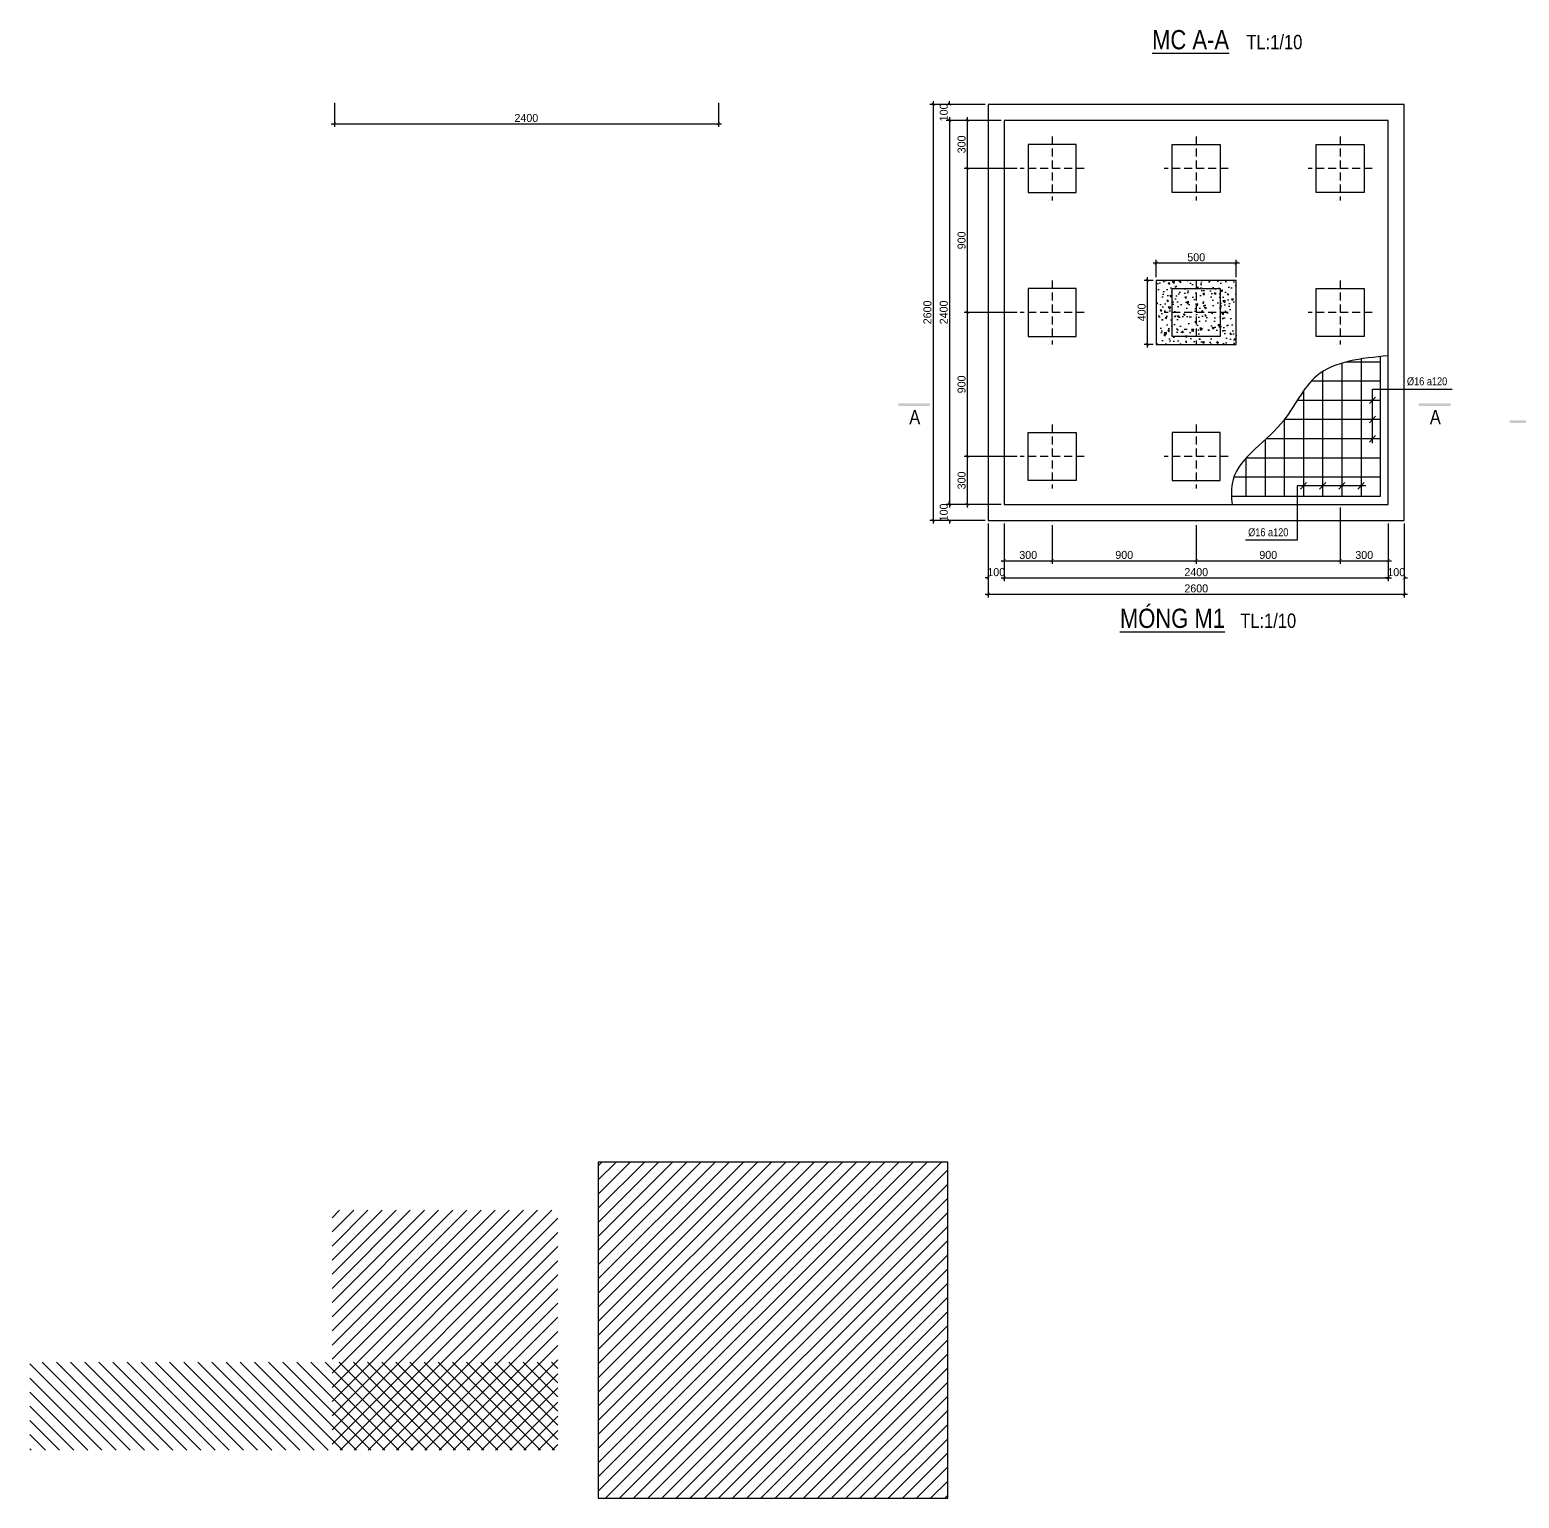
# Model space of a CAD drawing. Extents: x 394 to 18449, y -3793 to 677.
# Drawn here: x 8388 to 9318, y -3033 to -2116 of the extents above; entities that cross this region are included whole.
import ezdxf

# ---------------------------------------------------------------- set-up
doc = ezdxf.new("R2010")
doc.units = 0
doc.header["$MEASUREMENT"] = 0
doc.linetypes.add('CENTER2', pattern=[1.125, 0.75, -0.125, 0.125, -0.125])
doc.linetypes.add('HIDDEN', pattern=[0.375, 0.25, -0.125])
doc.layers.get('0').update_dxf_attribs({"linetype": 'CONTINUOUS'})
doc.layers.get('DEFPOINTS').update_dxf_attribs({"linetype": 'CONTINUOUS'})
for name, color, linetype in [('cot', 8, 'CONTINUOUS'), ('DUT', 7, 'CENTER2'), ('TEXT', 7, 'CONTINUOUS'), ('THEP', 6, 'CONTINUOUS'), ('TUONG', 7, 'CONTINUOUS')]:
    doc.layers.add(name, color=color, linetype=linetype)
doc.styles.add('DIM-NEW', font='VHELVCN.TTF')
doc.styles.add('T2', font='VTIMESN.TTF')
doc.dimstyles.new('TL10', dxfattribs={"dimtxt": 5, "dimasz": 2, "dimexe": 2, "dimexo": 2, "dimgap": 1, "dimtad": 1, "dimdec": 0, "dimlfac": 10, "dimzin": 0, "dimdsep": 46, "dimtxsty": 'T2', "dimblk": 'ARCHTICK', "dimcen": 2.5, "dimdle": 2, "dimclrd": 1, "dimclre": 1, "dimclrt": 2, "dimadec": 0, "dimazin": 0, "dimtfac": 1, "dimtdec": 0, "dimtix": 1, "dimtofl": 0, "dimtmove": 0, "dimatfit": 0, "dimldrblk": 'ARCHTICK', "dimfxl": 0, "dimtolj": 1, "dimtzin": 0, "dimlwd": -1, "dimlwe": -1, "dimarcsym": 0})

# ---------------------------------------------------------------- blocks, each defined once
blk = doc.blocks.new('_ARCHTICK')
at = {"color": 0, "linetype": 'ByBlock', "const_width": 0.15}
blk.add_lwpolyline([(-0.5, -0.5), (0.5, 0.5)], dxfattribs=at)
blk = doc.blocks.new('*D94')
at = {"layer": 'DEFPOINTS', "color": 0}
for p in [(8996.62, -2172.29), (8973.54, -2202.29), (9006.62, -2202.29)]:
    blk.add_point(p, dxfattribs=at)
at = {"layer": 'TUONG', "color": 1}
for p, q in [((8994.62, -2172.29), (8971.54, -2172.29)), ((8973.54, -2170.29), (8973.54, -2204.29)), ((9004.62, -2202.29), (8971.54, -2202.29))]:
    blk.add_line(p, q, dxfattribs=at)
at = {"layer": 'TUONG', "color": 1, "xscale": 2, "yscale": 2, "zscale": 2}
for p, rotation in [((8973.54, -2172.29), 90), ((8973.54, -2202.29), 270)]:
    blk.add_blockref('_ARCHTICK', p, dxfattribs=dict(at, rotation=rotation))
at = {"layer": 'TUONG', "color": 2, "insert": (8969.99, -2187.29), "char_height": 5, "attachment_point": 5, "rotation": 90, "style": 'T2'}
blk.add_mtext('\\A1;300', dxfattribs=at)
blk = doc.blocks.new('*D95')
at = {"layer": 'DEFPOINTS', "color": 0}
for p in [(9006.62, -2202.29), (8973.54, -2292.29), (9006.62, -2292.29)]:
    blk.add_point(p, dxfattribs=at)
at = {"layer": 'TUONG', "color": 1}
for p, q in [((9004.62, -2202.29), (8971.54, -2202.29)), ((8973.54, -2200.29), (8973.54, -2294.29)), ((9004.62, -2292.29), (8971.54, -2292.29))]:
    blk.add_line(p, q, dxfattribs=at)
at = {"layer": 'TUONG', "color": 1, "xscale": 2, "yscale": 2, "zscale": 2}
for p, rotation in [((8973.54, -2202.29), 90), ((8973.54, -2292.29), 270)]:
    blk.add_blockref('_ARCHTICK', p, dxfattribs=dict(at, rotation=rotation))
at = {"layer": 'TUONG', "color": 2, "insert": (8969.96, -2247.29), "char_height": 5, "attachment_point": 5, "rotation": 90, "style": 'T2'}
blk.add_mtext('\\A1;900', dxfattribs=at)
blk = doc.blocks.new('*D96')
at = {"layer": 'DEFPOINTS', "color": 0}
for p in [(9006.62, -2292.29), (8973.54, -2382.29), (9006.62, -2382.29)]:
    blk.add_point(p, dxfattribs=at)
at = {"layer": 'TUONG', "color": 1}
for p, q in [((9004.62, -2292.29), (8971.54, -2292.29)), ((8973.54, -2290.29), (8973.54, -2384.29)), ((9004.62, -2382.29), (8971.54, -2382.29))]:
    blk.add_line(p, q, dxfattribs=at)
at = {"layer": 'TUONG', "color": 1, "xscale": 2, "yscale": 2, "zscale": 2}
for p, rotation in [((8973.54, -2292.29), 90), ((8973.54, -2382.29), 270)]:
    blk.add_blockref('_ARCHTICK', p, dxfattribs=dict(at, rotation=rotation))
at = {"layer": 'TUONG', "color": 2, "insert": (8969.96, -2337.29), "char_height": 5, "attachment_point": 5, "rotation": 90, "style": 'T2'}
blk.add_mtext('\\A1;900', dxfattribs=at)
blk = doc.blocks.new('*D97')
at = {"layer": 'DEFPOINTS', "color": 0}
for p in [(9006.62, -2382.29), (8973.54, -2412.29), (8996.62, -2412.29)]:
    blk.add_point(p, dxfattribs=at)
at = {"layer": 'TUONG', "color": 1}
for p, q in [((9004.62, -2382.29), (8971.54, -2382.29)), ((8973.54, -2380.29), (8973.54, -2414.29)), ((8994.62, -2412.29), (8971.54, -2412.29))]:
    blk.add_line(p, q, dxfattribs=at)
at = {"layer": 'TUONG', "color": 1, "xscale": 2, "yscale": 2, "zscale": 2}
for p, rotation in [((8973.54, -2382.29), 90), ((8973.54, -2412.29), 270)]:
    blk.add_blockref('_ARCHTICK', p, dxfattribs=dict(at, rotation=rotation))
at = {"layer": 'TUONG', "color": 2, "insert": (8969.99, -2397.29), "char_height": 5, "attachment_point": 5, "rotation": 90, "style": 'T2'}
blk.add_mtext('\\A1;300', dxfattribs=at)
blk = doc.blocks.new('*D98')
at = {"layer": 'DEFPOINTS', "color": 0}
for p in [(8977.36, -2172.29), (8962.39, -2412.29), (8977.36, -2412.29)]:
    blk.add_point(p, dxfattribs=at)
at = {"layer": 'TUONG', "color": 1}
for p, q in [((8975.36, -2172.29), (8960.39, -2172.29)), ((8962.39, -2170.29), (8962.39, -2414.29)), ((8975.36, -2412.29), (8960.39, -2412.29))]:
    blk.add_line(p, q, dxfattribs=at)
at = {"layer": 'TUONG', "color": 1, "xscale": 2, "yscale": 2, "zscale": 2}
for p, rotation in [((8962.39, -2172.29), 90), ((8962.39, -2412.29), 270)]:
    blk.add_blockref('_ARCHTICK', p, dxfattribs=dict(at, rotation=rotation))
at = {"layer": 'TUONG', "color": 2, "insert": (8958.84, -2292.29), "char_height": 5, "attachment_point": 5, "rotation": 90, "style": 'T2'}
blk.add_mtext('\\A1;2400', dxfattribs=at)
blk = doc.blocks.new('*D99')
at = {"layer": 'DEFPOINTS', "color": 0}
for p in [(8996.62, -2422.29), (9026.62, -2423.28), (9026.62, -2447.46)]:
    blk.add_point(p, dxfattribs=at)
at = {"layer": 'TUONG', "color": 1}
for p, q in [((8996.62, -2424.29), (8996.62, -2449.46)), ((9026.62, -2425.28), (9026.62, -2449.46)), ((8994.62, -2447.46), (9028.62, -2447.46))]:
    blk.add_line(p, q, dxfattribs=at)
at = {"layer": 'TUONG', "color": 1, "xscale": 2, "yscale": 2, "zscale": 2, "rotation": 180}
blk.add_blockref('_ARCHTICK', (8996.62, -2447.46), dxfattribs=at)
at = {"layer": 'TUONG', "color": 1, "xscale": 2, "yscale": 2, "zscale": 2}
blk.add_blockref('_ARCHTICK', (9026.62, -2447.46), dxfattribs=at)
at = {"layer": 'TUONG', "color": 2, "insert": (9011.62, -2443.9), "char_height": 5, "attachment_point": 5, "style": 'T2'}
blk.add_mtext('\\A1;300', dxfattribs=at)
blk = doc.blocks.new('*D100')
at = {"layer": 'DEFPOINTS', "color": 0}
for p in [(9026.62, -2423.28), (9116.62, -2423.28), (9116.62, -2447.46)]:
    blk.add_point(p, dxfattribs=at)
at = {"layer": 'TUONG', "color": 1}
for p, q in [((9026.62, -2425.28), (9026.62, -2449.46)), ((9116.62, -2425.28), (9116.62, -2449.46)), ((9024.62, -2447.46), (9118.62, -2447.46))]:
    blk.add_line(p, q, dxfattribs=at)
at = {"layer": 'TUONG', "color": 1, "xscale": 2, "yscale": 2, "zscale": 2, "rotation": 180}
blk.add_blockref('_ARCHTICK', (9026.62, -2447.46), dxfattribs=at)
at = {"layer": 'TUONG', "color": 1, "xscale": 2, "yscale": 2, "zscale": 2}
blk.add_blockref('_ARCHTICK', (9116.62, -2447.46), dxfattribs=at)
at = {"layer": 'TUONG', "color": 2, "insert": (9071.62, -2443.87), "char_height": 5, "attachment_point": 5, "style": 'T2'}
blk.add_mtext('\\A1;900', dxfattribs=at)
blk = doc.blocks.new('*D101')
at = {"layer": 'DEFPOINTS', "color": 0}
for p in [(9206.62, -2412.29), (9116.62, -2423.28), (9206.62, -2447.46)]:
    blk.add_point(p, dxfattribs=at)
at = {"layer": 'TUONG', "color": 1}
for p, q in [((9206.62, -2414.29), (9206.62, -2449.46)), ((9116.62, -2425.28), (9116.62, -2449.46)), ((9114.62, -2447.46), (9208.62, -2447.46))]:
    blk.add_line(p, q, dxfattribs=at)
at = {"layer": 'TUONG', "color": 1, "xscale": 2, "yscale": 2, "zscale": 2, "rotation": 180}
blk.add_blockref('_ARCHTICK', (9116.62, -2447.46), dxfattribs=at)
at = {"layer": 'TUONG', "color": 1, "xscale": 2, "yscale": 2, "zscale": 2}
blk.add_blockref('_ARCHTICK', (9206.62, -2447.46), dxfattribs=at)
at = {"layer": 'TUONG', "color": 2, "insert": (9161.62, -2443.87), "char_height": 5, "attachment_point": 5, "style": 'T2'}
blk.add_mtext('\\A1;900', dxfattribs=at)
blk = doc.blocks.new('*D102')
at = {"layer": 'DEFPOINTS', "color": 0}
for p in [(9206.62, -2423.28), (9236.62, -2422.29), (9236.62, -2447.46)]:
    blk.add_point(p, dxfattribs=at)
at = {"layer": 'TUONG', "color": 1}
for p, q in [((9206.62, -2425.28), (9206.62, -2449.46)), ((9236.62, -2424.29), (9236.62, -2449.46)), ((9204.62, -2447.46), (9238.62, -2447.46))]:
    blk.add_line(p, q, dxfattribs=at)
at = {"layer": 'TUONG', "color": 1, "xscale": 2, "yscale": 2, "zscale": 2, "rotation": 180}
blk.add_blockref('_ARCHTICK', (9206.62, -2447.46), dxfattribs=at)
at = {"layer": 'TUONG', "color": 1, "xscale": 2, "yscale": 2, "zscale": 2}
blk.add_blockref('_ARCHTICK', (9236.62, -2447.46), dxfattribs=at)
at = {"layer": 'TUONG', "color": 2, "insert": (9221.62, -2443.9), "char_height": 5, "attachment_point": 5, "style": 'T2'}
blk.add_mtext('\\A1;300', dxfattribs=at)
blk = doc.blocks.new('*D103')
at = {"layer": 'DEFPOINTS', "color": 0}
for p in [(8996.62, -2442.25), (9236.62, -2442.25), (9236.62, -2458.22)]:
    blk.add_point(p, dxfattribs=at)
at = {"layer": 'TUONG', "color": 1}
for p, q in [((8996.62, -2444.25), (8996.62, -2460.22)), ((9236.62, -2444.25), (9236.62, -2460.22)), ((8994.62, -2458.22), (9238.62, -2458.22))]:
    blk.add_line(p, q, dxfattribs=at)
at = {"layer": 'TUONG', "color": 1, "xscale": 2, "yscale": 2, "zscale": 2, "rotation": 180}
blk.add_blockref('_ARCHTICK', (8996.62, -2458.22), dxfattribs=at)
at = {"layer": 'TUONG', "color": 1, "xscale": 2, "yscale": 2, "zscale": 2}
blk.add_blockref('_ARCHTICK', (9236.62, -2458.22), dxfattribs=at)
at = {"layer": 'TUONG', "color": 2, "insert": (9116.62, -2454.66), "char_height": 5, "attachment_point": 5, "style": 'T2'}
blk.add_mtext('\\A1;2400', dxfattribs=at)
blk = doc.blocks.new('*D189')
at = {"layer": 'DEFPOINTS', "color": 0}
for p in [(9091.62, -2261.47), (9091.62, -2272.29), (9141.62, -2272.29)]:
    blk.add_point(p, dxfattribs=at)
at = {"layer": 'TUONG', "color": 1}
for p, q in [((9143.62, -2261.47), (9089.62, -2261.47)), ((9091.62, -2270.29), (9091.62, -2259.47)), ((9141.62, -2270.29), (9141.62, -2259.47))]:
    blk.add_line(p, q, dxfattribs=at)
at = {"layer": 'TUONG', "color": 1, "xscale": 2, "yscale": 2, "zscale": 2, "rotation": 180}
blk.add_blockref('_ARCHTICK', (9091.62, -2261.47), dxfattribs=at)
at = {"layer": 'TUONG', "color": 1, "xscale": 2, "yscale": 2, "zscale": 2}
blk.add_blockref('_ARCHTICK', (9141.62, -2261.47), dxfattribs=at)
at = {"layer": 'TUONG', "color": 2, "insert": (9116.62, -2257.87), "char_height": 5, "attachment_point": 5, "style": 'T2'}
blk.add_mtext('\\A1;500', dxfattribs=at)
blk = doc.blocks.new('*D188')
at = {"layer": 'DEFPOINTS', "color": 0}
for p in [(9086.06, -2272.29), (9091.62, -2272.29), (9091.62, -2312.29)]:
    blk.add_point(p, dxfattribs=at)
at = {"layer": 'TUONG', "color": 1}
for p, q in [((9086.06, -2314.29), (9086.06, -2270.29)), ((9089.62, -2272.29), (9084.06, -2272.29)), ((9089.62, -2312.29), (9084.06, -2312.29))]:
    blk.add_line(p, q, dxfattribs=at)
at = {"layer": 'TUONG', "color": 1, "xscale": 2, "yscale": 2, "zscale": 2}
for p, rotation in [((9086.06, -2272.29), 90), ((9086.06, -2312.29), 270)]:
    blk.add_blockref('_ARCHTICK', p, dxfattribs=dict(at, rotation=rotation))
at = {"layer": 'TUONG', "color": 2, "insert": (9082.5, -2292.29), "char_height": 5, "attachment_point": 5, "rotation": 90, "style": 'T2'}
blk.add_mtext('\\A1;400', dxfattribs=at)
blk = doc.blocks.new('*D218')
at = {"layer": 'DEFPOINTS', "color": 0}
for p in [(8962.39, -2162.29), (8986.62, -2162.29), (8971, -2172.29)]:
    blk.add_point(p, dxfattribs=at)
at = {"layer": 'TUONG', "color": 1}
for p, q in [((8984.62, -2162.29), (8960.39, -2162.29)), ((8962.39, -2162.29), (8962.39, -2160.29)), ((8969, -2172.29), (8960.39, -2172.29)), ((8962.39, -2172.29), (8962.39, -2174.29))]:
    blk.add_line(p, q, dxfattribs=at)
at = {"layer": 'TUONG', "color": 1, "xscale": 2, "yscale": 2, "zscale": 2}
for p, rotation in [((8962.39, -2162.29), 270), ((8962.39, -2172.29), 90)]:
    blk.add_blockref('_ARCHTICK', p, dxfattribs=dict(at, rotation=rotation))
at = {"layer": 'TUONG', "color": 2, "insert": (8958.84, -2167.29), "char_height": 5, "attachment_point": 5, "rotation": 90, "style": 'T2'}
blk.add_mtext('\\A1;100', dxfattribs=at)
blk = doc.blocks.new('*D219')
at = {"layer": 'DEFPOINTS', "color": 0}
for p in [(8971, -2412.29), (8962.39, -2422.29), (8986.62, -2422.29)]:
    blk.add_point(p, dxfattribs=at)
at = {"layer": 'TUONG', "color": 1}
for p, q in [((8962.39, -2412.29), (8962.39, -2410.29)), ((8969, -2412.29), (8960.39, -2412.29)), ((8984.62, -2422.29), (8960.39, -2422.29)), ((8962.39, -2422.29), (8962.39, -2424.29))]:
    blk.add_line(p, q, dxfattribs=at)
at = {"layer": 'TUONG', "color": 1, "xscale": 2, "yscale": 2, "zscale": 2}
for p, rotation in [((8962.39, -2412.29), 270), ((8962.39, -2422.29), 90)]:
    blk.add_blockref('_ARCHTICK', p, dxfattribs=dict(at, rotation=rotation))
at = {"layer": 'TUONG', "color": 2, "insert": (8958.84, -2417.29), "char_height": 5, "attachment_point": 5, "rotation": 90, "style": 'T2'}
blk.add_mtext('\\A1;100', dxfattribs=at)
blk = doc.blocks.new('*D220')
at = {"layer": 'DEFPOINTS', "color": 0}
for p in [(8962.39, -2162.29), (8952.23, -2422.29), (8962.39, -2422.29)]:
    blk.add_point(p, dxfattribs=at)
at = {"layer": 'TUONG', "color": 1}
for p, q in [((8960.39, -2162.29), (8950.23, -2162.29)), ((8952.23, -2160.29), (8952.23, -2424.29)), ((8960.39, -2422.29), (8950.23, -2422.29))]:
    blk.add_line(p, q, dxfattribs=at)
at = {"layer": 'TUONG', "color": 1, "xscale": 2, "yscale": 2, "zscale": 2}
for p, rotation in [((8952.23, -2162.29), 90), ((8952.23, -2422.29), 270)]:
    blk.add_blockref('_ARCHTICK', p, dxfattribs=dict(at, rotation=rotation))
at = {"layer": 'TUONG', "color": 2, "insert": (8948.64, -2292.29), "char_height": 5, "attachment_point": 5, "rotation": 90, "style": 'T2'}
blk.add_mtext('\\A1;2600', dxfattribs=at)
blk = doc.blocks.new('*D223')
at = {"layer": 'DEFPOINTS', "color": 0}
for p in [(8986.62, -2458.22), (9246.62, -2458.22), (9246.62, -2468.39)]:
    blk.add_point(p, dxfattribs=at)
at = {"layer": 'TUONG', "color": 1}
for p, q in [((8986.62, -2460.22), (8986.62, -2470.39)), ((9246.62, -2460.22), (9246.62, -2470.39)), ((8984.62, -2468.39), (9248.62, -2468.39))]:
    blk.add_line(p, q, dxfattribs=at)
at = {"layer": 'TUONG', "color": 1, "xscale": 2, "yscale": 2, "zscale": 2, "rotation": 180}
blk.add_blockref('_ARCHTICK', (8986.62, -2468.39), dxfattribs=at)
at = {"layer": 'TUONG', "color": 1, "xscale": 2, "yscale": 2, "zscale": 2}
blk.add_blockref('_ARCHTICK', (9246.62, -2468.39), dxfattribs=at)
at = {"layer": 'TUONG', "color": 2, "insert": (9116.62, -2464.8), "char_height": 5, "attachment_point": 5, "style": 'T2'}
blk.add_mtext('\\A1;2600', dxfattribs=at)
blk = doc.blocks.new('*D221')
at = {"layer": 'DEFPOINTS', "color": 0}
for p in [(8986.62, -2422.29), (8996.62, -2449.61), (8986.62, -2458.22)]:
    blk.add_point(p, dxfattribs=at)
at = {"layer": 'TUONG', "color": 1}
for p, q in [((8986.62, -2424.29), (8986.62, -2460.22)), ((8996.62, -2451.61), (8996.62, -2460.22)), ((8986.62, -2458.22), (8984.62, -2458.22)), ((8996.62, -2458.22), (8998.62, -2458.22))]:
    blk.add_line(p, q, dxfattribs=at)
at = {"layer": 'TUONG', "color": 1, "xscale": 2, "yscale": 2, "zscale": 2}
blk.add_blockref('_ARCHTICK', (8986.62, -2458.22), dxfattribs=at)
at = {"layer": 'TUONG', "color": 1, "xscale": 2, "yscale": 2, "zscale": 2, "rotation": 180}
blk.add_blockref('_ARCHTICK', (8996.62, -2458.22), dxfattribs=at)
at = {"layer": 'TUONG', "color": 2, "insert": (8991.62, -2454.66), "char_height": 5, "attachment_point": 5, "style": 'T2'}
blk.add_mtext('\\A1;100', dxfattribs=at)
blk = doc.blocks.new('*D224')
at = {"layer": 'DEFPOINTS', "color": 0}
for p in [(8577.96, -2159.42), (8817.96, -2159.42), (8817.96, -2174.38)]:
    blk.add_point(p, dxfattribs=at)
at = {"layer": 'TUONG', "color": 1}
for p, q in [((8577.96, -2161.42), (8577.96, -2176.38)), ((8817.96, -2161.42), (8817.96, -2176.38)), ((8575.96, -2174.38), (8819.96, -2174.38))]:
    blk.add_line(p, q, dxfattribs=at)
at = {"layer": 'TUONG', "color": 1, "xscale": 2, "yscale": 2, "zscale": 2, "rotation": 180}
blk.add_blockref('_ARCHTICK', (8577.96, -2174.38), dxfattribs=at)
at = {"layer": 'TUONG', "color": 1, "xscale": 2, "yscale": 2, "zscale": 2}
blk.add_blockref('_ARCHTICK', (8817.96, -2174.38), dxfattribs=at)
at = {"layer": 'TUONG', "color": 2, "insert": (8697.96, -2170.82), "char_height": 5, "attachment_point": 5, "style": 'T2'}
blk.add_mtext('\\A1;2400', dxfattribs=at)
blk = doc.blocks.new('*D222')
at = {"layer": 'DEFPOINTS', "color": 0}
for p in [(9246.62, -2422.29), (9236.62, -2449.61), (9246.62, -2458.22)]:
    blk.add_point(p, dxfattribs=at)
at = {"layer": 'TUONG', "color": 1}
for p, q in [((9246.62, -2424.29), (9246.62, -2460.22)), ((9236.62, -2451.61), (9236.62, -2460.22)), ((9236.62, -2458.22), (9234.62, -2458.22)), ((9246.62, -2458.22), (9248.62, -2458.22))]:
    blk.add_line(p, q, dxfattribs=at)
at = {"layer": 'TUONG', "color": 1, "xscale": 2, "yscale": 2, "zscale": 2}
blk.add_blockref('_ARCHTICK', (9236.62, -2458.22), dxfattribs=at)
at = {"layer": 'TUONG', "color": 1, "xscale": 2, "yscale": 2, "zscale": 2, "rotation": 180}
blk.add_blockref('_ARCHTICK', (9246.62, -2458.22), dxfattribs=at)
at = {"layer": 'TUONG', "color": 2, "insert": (9241.62, -2454.66), "char_height": 5, "attachment_point": 5, "style": 'T2'}
blk.add_mtext('\\A1;100', dxfattribs=at)

msp = doc.modelspace()

# ---------------------------------------------------------------- hatches: boundary and pattern name
at = {"layer": 'TUONG'}
h = msp.add_hatch(dxfattribs=at)
h.set_pattern_fill('AR-CONC', color=9, scale=1.5, angle=90, style=0)
h.set_pattern_definition([(140, (7461.239, -11362.914), (0.941282, 10.758903), [1.125, -12.375]), (85, (7461.239, -11362.914), (-11.282882, -2.08127), [0.9, -9.9]), (190.4514, (7461.318, -11362.017), (-10.341593, 8.677641), [0.956103, -10.517132]), (136.1842, (7458.239, -11362.914), (2.482785, 16.008616), [1.6875, -18.5625]), (186.6356, (7458.446, -11361.58), (-14.611768, 14.01994), [1.434154, -15.775695]), (81.1842, (7458.239, -11362.914), (-14.61178, 14.01993), [1.35, -14.85]), (111, (7458.989, -11361.414), (6.039283, 8.953606), [1.125, -12.375]), (56, (7458.989, -11361.414), (-10.877251, 3.64973), [0.9, -9.9]), (161.4514, (7459.492, -11360.668), (-4.837957, 12.60334), [0.956103, -10.517132]), (127.5, (7461.239, -11362.914), (-4.9934078, 0.1823978), [0, -9.78, 0, -10.05, 0, -9.9375]), (97.5, (7461.239, -11362.914), (-5.9161757, 3.946043), [0, -5.73, 0, -9.555, 0, -3.7875]), (57.5, (7461.239, -11366.259), (0.338323, 8.0073365), [0, -3.75, 0, -11.7, 0, -15.525]), (47.5, (7461.239, -11367.759), (-1.501575, 8.7477925), [0, -4.875, 0, -7.77, 0, -11.025])])
h.paths.add_polyline_path([(9091.625, -2272.289), (9091.625, -2312.289), (9141.625, -2312.289), (9141.625, -2272.289)])
h = msp.add_hatch(dxfattribs=at)
h.set_pattern_fill('ANSI31', color=256, scale=50, angle=180, style=0)
h.set_pattern_definition([(225, (242, -4), (4.4194174, -4.4194174), [])])
h.paths.add_polyline_path([(8961.309, -2823.355), (8742.937, -2823.355), (8742.937, -3033.355), (8961.309, -3033.355)])
h = msp.add_hatch(dxfattribs=at)
h.set_pattern_fill('ANSI31', color=256, scale=50, angle=180, style=0)
h.set_pattern_definition([(225, (7087.5, -11055.777), (4.4194174, -4.4194174), [])])
h.paths.add_polyline_path([(8576.536, -2853.355), (8576.536, -3003.355), (8717.623, -3003.355), (8717.623, -2853.355)])
h = msp.add_hatch(dxfattribs=at)
h.set_pattern_fill('ANSI31', color=256, scale=50, angle=90, style=0)
h.set_pattern_definition([(135, (7087.5, -11000.777), (-4.4194174, -4.4194174), [])])
h.paths.add_polyline_path([(8387.623, -2948.355), (8387.623, -3003.355), (8717.623, -3003.355), (8717.623, -2948.355), (8576.536, -2948.355)])

# ---------------------------------------------------------------- linework, layer by layer
at = {"layer": 'cot', "lineweight": -2, "ltscale": 10}
for p, q in [((9228.672, -2345.17), (9224.823, -2349.283)), ((9226.689, -2374.001), (9226.689, -2340.306)), ((9226.689, -2340.306), (9276.621, -2340.306)), ((9228.672, -2357.17), (9224.823, -2361.283)), ((9228.672, -2369.17), (9224.823, -2373.283)), ((9222.666, -2400.634), (9179.785, -2400.634)), ((9179.785, -2400.634), (9179.785, -2434.665)), ((9185.549, -2398.578), (9181.701, -2402.691)), ((9197.549, -2398.578), (9193.701, -2402.691)), ((9209.549, -2398.578), (9205.701, -2402.691)), ((9221.549, -2398.578), (9217.701, -2402.691)), ((9179.785, -2434.665), (9147.363, -2434.665))]:
    msp.add_line(p, q, dxfattribs=at)
at = {"layer": 'DUT', "color": 9, "linetype": 'HIDDEN', "ltscale": 20}
for p, q in [((9026.625, -2182.289), (9026.625, -2222.289)), ((9116.625, -2182.289), (9116.625, -2222.289)), ((9206.625, -2182.289), (9206.625, -2222.289)), ((9046.625, -2202.289), (9006.625, -2202.289)), ((9136.625, -2202.289), (9096.625, -2202.289)), ((9226.625, -2202.289), (9186.625, -2202.289)), ((9026.625, -2272.289), (9026.625, -2312.289)), ((9116.625, -2272.289), (9116.625, -2312.289)), ((9206.625, -2272.289), (9206.625, -2312.289)), ((9046.625, -2292.289), (9006.625, -2292.289)), ((9136.625, -2292.289), (9096.625, -2292.289)), ((9226.625, -2292.289), (9186.625, -2292.289)), ((9026.625, -2362.289), (9026.625, -2402.289)), ((9116.625, -2362.289), (9116.625, -2402.289)), ((9046.625, -2382.289), (9006.625, -2382.289)), ((9136.625, -2382.289), (9096.625, -2382.289))]:
    msp.add_line(p, q, dxfattribs=at)
at = {"layer": 'TEXT', "ltscale": 10}
for points in [[(8950.318, -2350.787), (8950.318, -2349.212), (8930.361, -2350.787), (8930.361, -2349.212)], [(9275.66, -2350.787), (9275.66, -2349.212), (9255.703, -2350.787), (9255.703, -2349.212)], [(9332.509, -2361.408), (9332.509, -2359.833), (9312.552, -2361.408), (9312.552, -2359.833)]]:
    msp.add_trace(points, dxfattribs=at)
at = {"layer": 'THEP', "ltscale": 10}
for p, q in [((9207.625, -2323.993), (9207.625, -2407.289)), ((9231.625, -2323.289), (9210.178, -2323.289)), ((9219.625, -2321.39), (9219.625, -2407.289)), ((9231.625, -2319.901), (9231.625, -2407.289)), ((9231.625, -2335.289), (9188.489, -2335.289)), ((9195.625, -2329.256), (9195.625, -2407.289)), ((9183.625, -2341.442), (9183.625, -2407.289)), ((9231.625, -2347.289), (9179.732, -2347.289)), ((9231.625, -2359.289), (9171.6, -2359.289)), ((9171.625, -2359.258), (9171.625, -2407.289)), ((9159.625, -2371.906), (9159.625, -2407.289)), ((9231.625, -2371.289), (9160.291, -2371.289)), ((9147.625, -2383.487), (9147.625, -2407.289)), ((9231.625, -2383.289), (9147.803, -2383.289)), ((9231.625, -2395.289), (9140.084, -2395.289)), ((9231.625, -2407.289), (9138.67, -2407.289))]:
    msp.add_line(p, q, dxfattribs=at)
at = {"layer": 'TUONG'}
for points in [[(8986.625, -2422.289), (9246.625, -2422.289), (9246.625, -2162.289), (8986.625, -2162.289)], [(8996.625, -2412.289), (9236.625, -2412.289), (9236.625, -2172.289), (8996.625, -2172.289)], [(9011.625, -2217.289), (9041.625, -2217.289), (9041.625, -2187.289), (9011.625, -2187.289)], [(9131.625, -2217.289), (9101.625, -2217.289), (9101.625, -2187.289), (9131.625, -2187.289)], [(9221.625, -2217.289), (9191.625, -2217.289), (9191.625, -2187.289), (9221.625, -2187.289)], [(9011.625, -2307.289), (9041.625, -2307.289), (9041.625, -2277.289), (9011.625, -2277.289)], [(9141.625, -2312.289), (9141.625, -2272.289), (9091.625, -2272.289), (9091.625, -2312.289)], [(9131.625, -2307.289), (9101.625, -2307.289), (9101.625, -2277.289), (9131.625, -2277.289)], [(9221.625, -2307.289), (9191.625, -2307.289), (9191.625, -2277.289), (9221.625, -2277.289)], [(9011.625, -2367.289), (9041.625, -2367.289), (9041.625, -2397.289), (9011.625, -2397.289)], [(9131.625, -2367.289), (9101.625, -2367.289), (9101.625, -2397.289), (9131.625, -2397.289)], [(8961.309, -2823.355), (8742.937, -2823.355), (8742.937, -3033.355), (8961.309, -3033.355)]]:
    msp.add_lwpolyline(points, close=True, dxfattribs=at)
at = {"layer": 'TUONG', "color": 9}
msp.add_lwpolyline([(9141.625, -2312.289), (9141.625, -2272.289), (9091.625, -2272.289), (9091.625, -2312.289)], close=True, dxfattribs=at)
at = {"layer": 'TUONG'}
msp.add_spline([(9236.625, -2319.404), (9192, -2331.904), (9169.5, -2361.904), (9139, -2399.404), (9139, -2412.289)], degree=3, dxfattribs=at)

# ---------------------------------------------------------------- texts
at = {"layer": 'TEXT', "style": 'DIM-NEW'}
for s, height, p in [('%%UMC A-A', 12, (9089.04, -2127.853)), ('TL:1/10', 9, (9147.971, -2127.853)), ('%%UMOÙNG M1', 12, (9068.915, -2489.47)), ('TL:1/10', 9, (9144.126, -2489.47))]:
    msp.add_text(s, height=height, dxfattribs=at).set_placement(p)
for p in [(9248.318, -2337.842), (9149.056, -2432.202)]:
    e = msp.add_text('%%25416 a120', height=5, dxfattribs=at)
    e.set_placement(p)
    e.dxf.unprotected_set("ltscale", 0)
at = {"layer": 'TEXT', "ltscale": 10, "style": 'DIM-NEW'}
for p in [(8937.264, -2362.245), (9262.606, -2362.245)]:
    msp.add_text('A', height=9, dxfattribs=at).set_placement(p)

# ---------------------------------------------------------------- dimensions: what is measured, and where the dimension line sits
at = {"layer": 'TUONG'}
for base, p1, p2, angle, picture, middle in [((8817.956, -2174.377), (8577.956, -2159.417), (8817.956, -2159.417), 180, '*D224', (8697.956, -2170.818)), ((8952.225, -2422.289), (8962.395, -2162.289), (8962.395, -2422.289), 90, '*D220', (8948.636, -2292.289)), ((8962.395, -2412.289), (8977.356, -2172.289), (8977.356, -2412.289), 90, '*D98', (8958.836, -2292.289)), ((8973.545, -2202.289), (8996.625, -2172.289), (9006.625, -2202.289), 90, '*D94', (8969.985, -2187.289)), ((9091.625, -2261.468), (9141.625, -2272.289), (9091.625, -2272.289), 180, '*D189', (9116.625, -2257.868)), ((9086.063, -2272.289), (9091.625, -2312.289), (9091.625, -2272.289), 90, '*D188', (9082.504, -2292.289)), ((9246.625, -2468.388), (8986.625, -2458.218), (9246.625, -2458.218), 180, '*D223', (9116.625, -2464.799))]:
    dim = msp.add_linear_dim(base=base, p1=p1, p2=p2, angle=angle, dimstyle='TL10', dxfattribs=at)
    dim.commit()
    dim.dimension.update_dxf_attribs({"geometry": picture, "text_midpoint": middle})
for base, p1, p2, angle, picture, middle in [((8962.395, -2162.289), (8971.003, -2172.289), (8986.625, -2162.289), 90, '*D218', (8958.836, -2167.289)), ((8973.545, -2292.289), (9006.625, -2202.289), (9006.625, -2292.289), 90, '*D95', (8969.956, -2247.289)), ((8973.545, -2382.289), (9006.625, -2292.289), (9006.625, -2382.289), 90, '*D96', (8969.956, -2337.289)), ((8973.545, -2412.289), (9006.625, -2382.289), (8996.625, -2412.289), 90, '*D97', (8969.985, -2397.289)), ((8962.395, -2422.289), (8971.003, -2412.289), (8986.625, -2422.289), 270, '*D219', (8958.836, -2417.289)), ((8986.625, -2458.218), (8996.625, -2449.61), (8986.625, -2422.289), 180, '*D221', (8991.625, -2454.659))]:
    dim = msp.add_linear_dim(base=base, p1=p1, p2=p2, angle=angle, dimstyle='TL10', override={"dimtmove": 1}, dxfattribs=at)
    dim.commit()
    dim.dimension.update_dxf_attribs({"geometry": picture, "text_midpoint": middle})
for base, p1, p2, picture, middle in [((9206.625, -2447.458), (9116.625, -2423.277), (9206.625, -2412.289), '*D101', (9161.625, -2443.869)), ((9116.625, -2447.458), (9026.625, -2423.277), (9116.625, -2423.277), '*D100', (9071.625, -2443.869)), ((9236.625, -2447.458), (9206.625, -2423.277), (9236.625, -2422.289), '*D102', (9221.625, -2443.899)), ((9246.625, -2458.218), (9236.625, -2449.61), (9246.625, -2422.289), '*D222', (9241.625, -2454.659))]:
    dim = msp.add_linear_dim(base=base, p1=p1, p2=p2, dimstyle='TL10', override={"dimtmove": 1}, dxfattribs=at)
    dim.commit()
    dim.dimension.update_dxf_attribs({"geometry": picture, "text_midpoint": middle})
for base, p1, p2, picture, middle in [((9026.625, -2447.458), (8996.625, -2422.289), (9026.625, -2423.277), '*D99', (9011.625, -2443.899)), ((9236.625, -2458.218), (8996.625, -2442.252), (9236.625, -2442.252), '*D103', (9116.625, -2454.659))]:
    dim = msp.add_linear_dim(base=base, p1=p1, p2=p2, dimstyle='TL10', dxfattribs=at)
    dim.commit()
    dim.dimension.update_dxf_attribs({"geometry": picture, "text_midpoint": middle})

doc.saveas('drawing.dxf')
